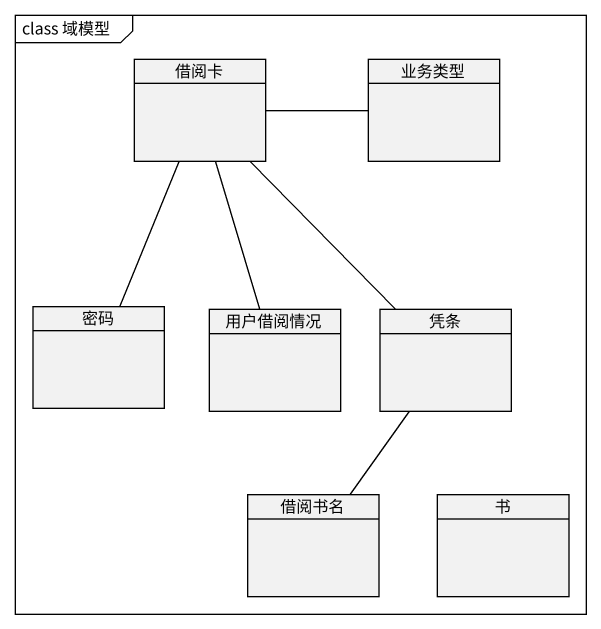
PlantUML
@startuml
mainframe class 域模型
hide circle
hide empty members
class 借阅卡
class 业务类型
class 密码
class 用户借阅情况
class 凭条
class 借阅书名
class 书
借阅卡 -right- 业务类型
借阅卡 -- 密码
借阅卡 -- 用户借阅情况
借阅卡 -- 凭条
凭条 -- 借阅书名
@enduml
